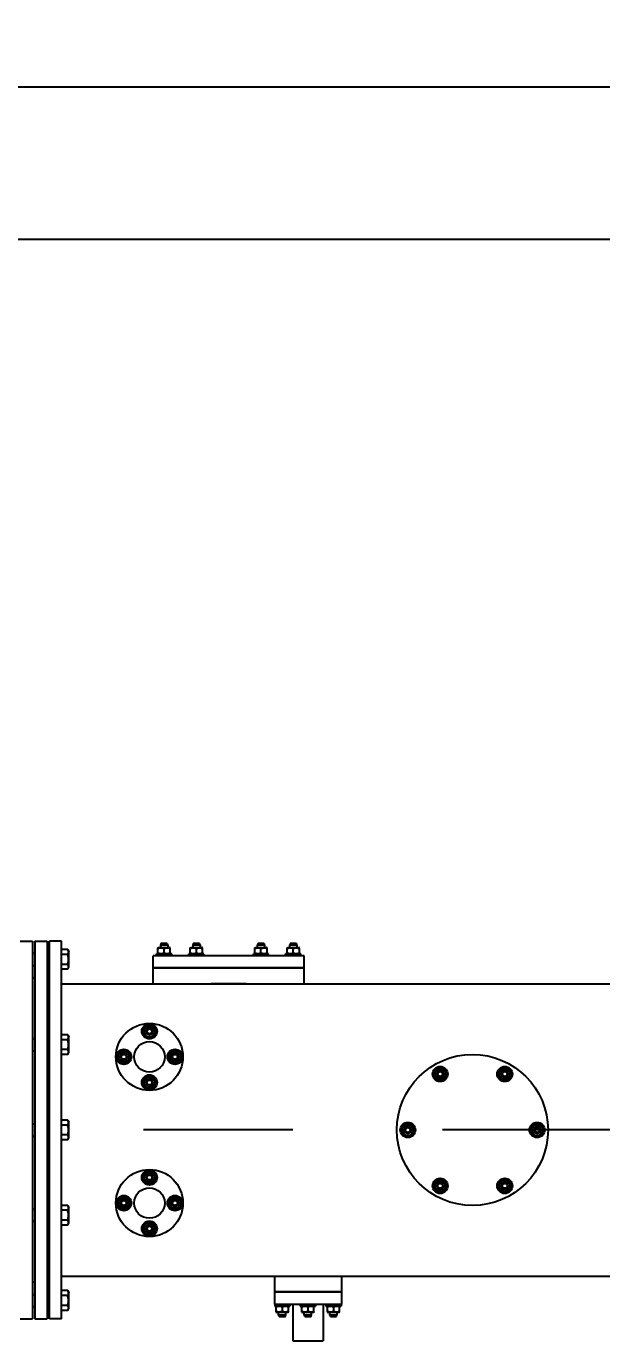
# Model space of a CAD drawing. Header units: millimetres. Extents: x 0 to 1189, y 0 to 841.
# Drawn here: x 665.76 to 684.64, y 692.27 to 735.43 of the extents above; entities that cross this region are included whole.
import ezdxf

# ---------------------------------------------------------------- set-up
doc = ezdxf.new("R2010")
doc.units = ezdxf.units.MM
doc.header["$LTSCALE"] = 65.395
doc.linetypes.add('CENTER', pattern=[0.6, 0.375, -0.075, 0.075, -0.075])
doc.layers.get('0').update_dxf_attribs({"linetype": 'CONTINUOUS'})
for name, color, linetype in [('ALL_AXIS', 7, 'CONTINUOUS'), ('ALL_CHAMFER', 7, 'CONTINUOUS'), ('ALL_DIMENSIONS', 7, 'CONTINUOUS'), ('ALL_ROUND', 7, 'CONTINUOUS')]:
    doc.layers.add(name, color=color, linetype=linetype)
doc.styles.get("Standard").update_dxf_attribs({"font": 'txt', "width": 0.7})
doc.dimstyles.new('DIMSTYLE_2', dxfattribs={"dimtxt": 3.5, "dimasz": 3, "dimexe": 0.18, "dimexo": 0.0625, "dimgap": 0.09, "dimtad": 1, "dimlfac": 25, "dimdsep": 46, "dimtxsty": 'STANDARD', "dimblk": '_FILLED', "dimblk1": '_FILLED', "dimblk2": '_FILLED', "dimcen": 0.09, "dimadec": 0, "dimazin": 0, "dimtp": 2, "dimtm": 2, "dimtfac": 1, "dimtofl": 0, "dimtmove": 0, "dimatfit": 3, "dimldrblk": '_FILLED', "dimfxl": 1, "dimtolj": 1, "dimarcsym": 0})

# ---------------------------------------------------------------- blocks, each defined once
blk = doc.blocks.new('_FILLED')
at = {"color": 0, "linetype": 'BYBLOCK'}
blk.add_solid([(0, 0), (-1, 0.167), (-1, -0.167)], dxfattribs=at)
blk = doc.blocks.new('*D1')
at = {"layer": 'ALL_DIMENSIONS', "color": 2, "linetype": 'CONTINUOUS'}
for p, q in [((111.762, 705.039), (111.762, 735.427)), ((976.89, 705.039), (976.89, 735.427)), ((111.762, 733.427), (544.326, 733.427)), ((976.89, 733.427), (544.326, 733.427))]:
    blk.add_line(p, q, dxfattribs=at)
at = {"layer": 'ALL_DIMENSIONS', "color": 2, "linetype": 'CONTINUOUS', "xscale": 3, "yscale": 3, "zscale": 3, "rotation": 180}
blk.add_blockref('_FILLED', (111.762, 733.427), dxfattribs=at)
at = {"layer": 'ALL_DIMENSIONS', "color": 2, "linetype": 'CONTINUOUS', "xscale": 3, "yscale": 3, "zscale": 3}
blk.add_blockref('_FILLED', (976.89, 733.427), dxfattribs=at)
blk = doc.blocks.new('*D5')
at = {"layer": 'ALL_DIMENSIONS', "color": 2, "linetype": 'CONTINUOUS'}
for p, q in [((452.402, 694.115), (452.402, 730.427)), ((692.402, 694.115), (692.402, 730.427)), ((452.402, 728.427), (572.402, 728.427)), ((692.402, 728.427), (572.402, 728.427))]:
    blk.add_line(p, q, dxfattribs=at)
at = {"layer": 'ALL_DIMENSIONS', "color": 2, "linetype": 'CONTINUOUS', "xscale": 3, "yscale": 3, "zscale": 3, "rotation": 180}
blk.add_blockref('_FILLED', (452.402, 728.427), dxfattribs=at)
at = {"layer": 'ALL_DIMENSIONS', "color": 2, "linetype": 'CONTINUOUS', "xscale": 3, "yscale": 3, "zscale": 3}
blk.add_blockref('_FILLED', (692.402, 728.427), dxfattribs=at)

msp = doc.modelspace()

# ---------------------------------------------------------------- linework, layer by layer
at = {"color": 7, "linetype": 'CONTINUOUS'}
for p, q in [((665.56175857, 705.38712965), (665.96175857, 705.38712965)), ((665.96175857, 705.38712965), (665.96175857, 692.98712965)), ((666.04175857, 705.38712965), (666.44175857, 705.38712965)), ((666.04175857, 705.38712965), (666.04175857, 692.98712965)), ((666.44175857, 705.38712965), (666.44175857, 692.98712965)), ((666.92175857, 705.38712965), (666.52175857, 705.38712965)), ((666.52175857, 692.98712965), (666.52175857, 705.38712965)), ((666.92175857, 692.98712965), (666.92175857, 705.38712965)), ((670.38443807, 705.30712965), (670.17907908, 705.30712965)), ((671.44443807, 705.30712965), (671.23907908, 705.30712965)), ((673.56443807, 705.30712965), (673.35907908, 705.30712965)), ((674.62443807, 705.30712965), (674.41907908, 705.30712965)), ((667.12058418, 705.1104458), (666.92175857, 705.1104458)), ((667.12058418, 704.94878773), (666.92175857, 704.94878773)), ((667.12058418, 705.1104458), (667.16175857, 705.03912965)), ((670.08175677, 705.16758161), (670.10175857, 705.17912965)), ((670.08175857, 704.98267666), (670.08175857, 705.16758265)), ((670.10175857, 704.97112965), (670.08175857, 704.98267666)), ((670.10175996, 705.17912965), (670.46175719, 705.17912965)), ((670.28175857, 705.00053994), (670.28175857, 705.14971937)), ((670.48176038, 705.16758161), (670.46175857, 705.17912965)), ((670.46175857, 704.97112965), (670.48175857, 704.98267666)), ((670.48175857, 704.98267666), (670.48175857, 705.16758265)), ((671.14175677, 705.16758161), (671.16175857, 705.17912965)), ((671.14175857, 704.98267666), (671.14175857, 705.16758265)), ((671.16175857, 704.97112965), (671.14175857, 704.98267666)), ((671.16175996, 705.17912965), (671.52175719, 705.17912965)), ((671.34175857, 705.00053994), (671.34175857, 705.14971937)), ((671.54176038, 705.16758161), (671.52175857, 705.17912965)), ((671.52175857, 704.97112965), (671.54175857, 704.98267666)), ((671.54175857, 704.98267666), (671.54175857, 705.16758265)), ((673.26175677, 705.16758161), (673.28175857, 705.17912965)), ((673.26175857, 704.98267666), (673.26175857, 705.16758265)), ((673.28175857, 704.97112965), (673.26175857, 704.98267666)), ((673.28175996, 705.17912965), (673.64175719, 705.17912965)), ((673.46175857, 705.00053994), (673.46175857, 705.14971937)), ((673.66176038, 705.16758161), (673.64175857, 705.17912965)), ((673.64175857, 704.97112965), (673.66175857, 704.98267666)), ((673.66175857, 704.98267666), (673.66175857, 705.16758265)), ((674.32175677, 705.16758161), (674.34175857, 705.17912965)), ((674.32175857, 704.98267666), (674.32175857, 705.16758265)), ((674.34175857, 704.97112965), (674.32175857, 704.98267666)), ((674.34175996, 705.17912965), (674.70175719, 705.17912965)), ((674.52175857, 705.00053994), (674.52175857, 705.14971937)), ((674.72176038, 705.16758161), (674.70175857, 705.17912965)), ((674.70175857, 704.97112965), (674.72175857, 704.98267666)), ((674.72175857, 704.98267666), (674.72175857, 705.16758265)), ((667.12058418, 704.62547158), (666.92175857, 704.62547158)), ((667.12058418, 704.4638135), (666.92175857, 704.4638135)), ((667.12058418, 704.4638135), (667.16175857, 704.53512965)), ((669.92177878, 704.50712965), (674.88173837, 704.50712965)), ((666.04175857, 704.18712965), (665.96175857, 704.18712965)), ((666.44175857, 704.18712965), (666.52175857, 704.18712965)), ((666.92175857, 703.98712965), (670.50768936, 703.98712965)), ((674.29582779, 703.98712965), (688.40175857, 703.98712965)), ((669.80175857, 702.65806976), (669.60175857, 702.54259971)), ((670.00175857, 702.54259971), (669.80175857, 702.65806976)), ((667.12058418, 702.3104458), (666.92175857, 702.3104458)), ((667.12058418, 702.3104458), (667.16175857, 702.23912965)), ((669.60175857, 702.54259971), (669.60175857, 702.3116596)), ((669.60175857, 702.3116596), (669.80175857, 702.19618955)), ((669.80175857, 702.19618955), (670.00175857, 702.3116596)), ((670.00175857, 702.3116596), (670.00175857, 702.54259971)), ((667.12058418, 702.14878773), (666.92175857, 702.14878773)), ((667.12058418, 701.82547158), (666.92175857, 701.82547158)), ((668.96175857, 701.81806976), (668.76175857, 701.70259971)), ((669.16175857, 701.70259971), (668.96175857, 701.81806976)), ((670.64175857, 701.81806976), (670.44175857, 701.70259971)), ((670.84175857, 701.70259971), (670.64175857, 701.81806976)), ((667.12058418, 701.6638135), (666.92175857, 701.6638135)), ((667.12058418, 701.6638135), (667.16175857, 701.73512965)), ((668.76175857, 701.70259971), (668.76175857, 701.4716596)), ((668.76175857, 701.4716596), (668.96175857, 701.35618955)), ((668.96175857, 701.35618955), (669.16175857, 701.4716596)), ((669.16175857, 701.4716596), (669.16175857, 701.70259971)), ((670.44175857, 701.70259971), (670.44175857, 701.4716596)), ((670.44175857, 701.4716596), (670.64175857, 701.35618955)), ((670.64175857, 701.35618955), (670.84175857, 701.4716596)), ((670.84175857, 701.4716596), (670.84175857, 701.70259971)), ((669.80175857, 700.97806976), (669.60175857, 700.86259971)), ((670.00175857, 700.86259971), (669.80175857, 700.97806976)), ((679.34175857, 701.25404362), (679.14175857, 701.13857356)), ((679.14175857, 701.13857356), (679.14175857, 700.90763346)), ((679.54175857, 701.13857356), (679.34175857, 701.25404362)), ((679.54175857, 700.90763346), (679.54175857, 701.13857356)), ((681.46175857, 701.25404362), (681.26175857, 701.13857356)), ((681.26175857, 701.13857356), (681.26175857, 700.90763346)), ((681.66175857, 701.13857356), (681.46175857, 701.25404362)), ((681.66175857, 700.90763346), (681.66175857, 701.13857356)), ((669.60175857, 700.86259971), (669.60175857, 700.6316596)), ((669.60175857, 700.6316596), (669.80175857, 700.51618955)), ((669.80175857, 700.51618955), (670.00175857, 700.6316596)), ((670.00175857, 700.6316596), (670.00175857, 700.86259971)), ((679.14175857, 700.90763346), (679.34175857, 700.7921634)), ((679.34175857, 700.7921634), (679.54175857, 700.90763346)), ((681.26175857, 700.90763346), (681.46175857, 700.7921634)), ((681.46175857, 700.7921634), (681.66175857, 700.90763346)), ((667.12058418, 699.5104458), (666.92175857, 699.5104458)), ((667.12058418, 699.34878773), (666.92175857, 699.34878773)), ((667.12058418, 699.5104458), (667.16175857, 699.43912965)), ((678.28175857, 699.41806976), (678.08175857, 699.30259971)), ((678.08175857, 699.30259971), (678.08175857, 699.0716596)), ((678.48175857, 699.30259971), (678.28175857, 699.41806976)), ((678.48175857, 699.0716596), (678.48175857, 699.30259971)), ((682.52175857, 699.41806976), (682.32175857, 699.30259971)), ((682.32175857, 699.30259971), (682.32175857, 699.0716596)), ((682.72175857, 699.30259971), (682.52175857, 699.41806976)), ((682.72175857, 699.0716596), (682.72175857, 699.30259971)), ((667.12058418, 699.02547158), (666.92175857, 699.02547158)), ((667.12058418, 698.8638135), (666.92175857, 698.8638135)), ((667.12058418, 698.8638135), (667.16175857, 698.93512965)), ((678.08175857, 699.0716596), (678.28175857, 698.95618955)), ((678.28175857, 698.95618955), (678.48175857, 699.0716596)), ((682.32175857, 699.0716596), (682.52175857, 698.95618955)), ((682.52175857, 698.95618955), (682.72175857, 699.0716596)), ((669.80175857, 697.85806976), (669.60175857, 697.74259971)), ((669.60175857, 697.74259971), (669.60175857, 697.5116596)), ((669.60175857, 697.5116596), (669.80175857, 697.39618955)), ((670.00175857, 697.74259971), (669.80175857, 697.85806976)), ((669.80175857, 697.39618955), (670.00175857, 697.5116596)), ((670.00175857, 697.5116596), (670.00175857, 697.74259971)), ((679.34175857, 697.5820959), (679.14175857, 697.46662585)), ((679.14175857, 697.46662585), (679.14175857, 697.23568574)), ((679.54175857, 697.46662585), (679.34175857, 697.5820959)), ((679.54175857, 697.23568574), (679.54175857, 697.46662585)), ((681.46175857, 697.5820959), (681.26175857, 697.46662585)), ((681.26175857, 697.46662585), (681.26175857, 697.23568574)), ((681.66175857, 697.46662585), (681.46175857, 697.5820959)), ((681.66175857, 697.23568574), (681.66175857, 697.46662585)), ((679.14175857, 697.23568574), (679.34175857, 697.12021569)), ((679.34175857, 697.12021569), (679.54175857, 697.23568574)), ((681.26175857, 697.23568574), (681.46175857, 697.12021569)), ((681.46175857, 697.12021569), (681.66175857, 697.23568574)), ((667.12058418, 696.7104458), (666.92175857, 696.7104458)), ((667.12058418, 696.7104458), (667.16175857, 696.63912965)), ((668.96175857, 697.01806976), (668.76175857, 696.90259971)), ((668.76175857, 696.90259971), (668.76175857, 696.6716596)), ((668.76175857, 696.6716596), (668.96175857, 696.55618955)), ((669.16175857, 696.90259971), (668.96175857, 697.01806976)), ((668.96175857, 696.55618955), (669.16175857, 696.6716596)), ((669.16175857, 696.6716596), (669.16175857, 696.90259971)), ((670.64175857, 697.01806976), (670.44175857, 696.90259971)), ((670.44175857, 696.90259971), (670.44175857, 696.6716596)), ((670.44175857, 696.6716596), (670.64175857, 696.55618955)), ((670.84175857, 696.90259971), (670.64175857, 697.01806976)), ((670.64175857, 696.55618955), (670.84175857, 696.6716596)), ((670.84175857, 696.6716596), (670.84175857, 696.90259971)), ((667.12058418, 696.54878773), (666.92175857, 696.54878773)), ((667.12058418, 696.22547158), (666.92175857, 696.22547158)), ((669.80175857, 696.17806976), (669.60175857, 696.06259971)), ((670.00175857, 696.06259971), (669.80175857, 696.17806976)), ((667.12058418, 696.0638135), (666.92175857, 696.0638135)), ((667.12058418, 696.0638135), (667.16175857, 696.13512965)), ((669.60175857, 696.06259971), (669.60175857, 695.8316596)), ((669.60175857, 695.8316596), (669.80175857, 695.71618955)), ((669.80175857, 695.71618955), (670.00175857, 695.8316596)), ((670.00175857, 695.8316596), (670.00175857, 696.06259971)), ((666.04175857, 694.18712965), (665.96175857, 694.18712965)), ((666.44175857, 694.18712965), (666.52175857, 694.18712965)), ((667.12058418, 693.9104458), (666.92175857, 693.9104458)), ((667.12058418, 693.74878773), (666.92175857, 693.74878773)), ((667.12058418, 693.9104458), (667.16175857, 693.83912965)), ((676.10174961, 693.86712965), (673.90176753, 693.86712965)), ((667.12058418, 693.42547158), (666.92175857, 693.42547158)), ((667.12058418, 693.2638135), (666.92175857, 693.2638135)), ((667.12058418, 693.2638135), (667.16175857, 693.33512965)), ((673.96175677, 693.2066777), (673.98175857, 693.19512965)), ((673.98175857, 693.40312965), (673.96175857, 693.39158265)), ((673.96175857, 693.20667666), (673.96175857, 693.39158265)), ((674.34175719, 693.19512965), (673.98175996, 693.19512965)), ((674.16175857, 693.37371937), (674.16175857, 693.22453994)), ((674.34175857, 693.40312965), (674.36175857, 693.39158265)), ((674.36176038, 693.2066777), (674.34175857, 693.19512965)), ((674.36175857, 693.20667666), (674.36175857, 693.39158265)), ((674.80175677, 693.2066777), (674.82175857, 693.19512965)), ((674.82175857, 693.40312965), (674.80175857, 693.39158265)), ((674.80175857, 693.20667666), (674.80175857, 693.39158265)), ((675.18175719, 693.19512965), (674.82175996, 693.19512965)), ((675.00175857, 693.37371937), (675.00175857, 693.22453994)), ((675.18175857, 693.40312965), (675.20175857, 693.39158265)), ((675.20176038, 693.2066777), (675.18175857, 693.19512965)), ((675.20175857, 693.20667666), (675.20175857, 693.39158265)), ((675.64175677, 693.2066777), (675.66175857, 693.19512965)), ((675.66175857, 693.40312965), (675.64175857, 693.39158265)), ((675.64175857, 693.20667666), (675.64175857, 693.39158265)), ((676.02175719, 693.19512965), (675.66175996, 693.19512965)), ((675.84175857, 693.37371937), (675.84175857, 693.22453994)), ((676.02175857, 693.40312965), (676.04175857, 693.39158265)), ((676.04176038, 693.2066777), (676.02175857, 693.19512965)), ((676.04175857, 693.20667666), (676.04175857, 693.39158265)), ((665.56175857, 692.98712965), (665.96175857, 692.98712965)), ((666.04175857, 692.98712965), (666.44175857, 692.98712965)), ((666.92175857, 692.98712965), (666.52175857, 692.98712965)), ((674.05907908, 693.06712965), (674.26443807, 693.06712965)), ((674.89907908, 693.06712965), (675.10443807, 693.06712965)), ((675.73907908, 693.06712965), (675.94443807, 693.06712965))]:
    msp.add_line(p, q, dxfattribs=at)
at = {"color": 2, "linetype": 'CONTINUOUS'}
for p, q in [((670.17907908, 705.30712965), (670.17907908, 705.28445016)), ((670.38443807, 705.30712965), (670.38443807, 705.28445016)), ((671.23907908, 705.30712965), (671.23907908, 705.28445016)), ((671.44443807, 705.30712965), (671.44443807, 705.28445016)), ((673.35907908, 705.30712965), (673.35907908, 705.28445016)), ((673.56443807, 705.30712965), (673.56443807, 705.28445016)), ((674.41907908, 705.30712965), (674.41907908, 705.28445016)), ((674.62443807, 705.30712965), (674.62443807, 705.28445016)), ((674.05907908, 693.06712965), (674.05907908, 693.08980915)), ((674.26443807, 693.06712965), (674.26443807, 693.08980915)), ((674.89907908, 693.06712965), (674.89907908, 693.08980915)), ((675.10443807, 693.06712965), (675.10443807, 693.08980915)), ((675.73907908, 693.06712965), (675.73907908, 693.08980915)), ((675.94443807, 693.06712965), (675.94443807, 693.08980915))]:
    msp.add_line(p, q, dxfattribs=at)
at = {"color": 7, "linetype": 'CONTINUOUS'}
for points in [[(667.12058418, 704.94878773), (667.12640982, 704.95940765), (667.13145974, 704.96980971), (667.13572881, 704.97995768), (667.13923244, 704.98996026), (667.14199369, 704.99991106), (667.1439844, 705.00981909), (667.14518639, 705.01972602), (667.14559277, 705.0296275), (667.14518433, 705.03953121), (667.14397981, 705.04944283), (667.14198547, 705.05935666), (667.1392194, 705.06931467), (667.13570654, 705.07933092), (667.13143266, 705.08948349), (667.12639114, 705.09986546), (667.12058418, 705.1104458)], [(667.12058418, 704.62547158), (667.12717898, 704.6496924), (667.13276393, 704.67338851), (667.13733532, 704.69646298), (667.14090427, 704.71920656), (667.1434929, 704.74187945), (667.14506455, 704.76447629), (667.14558637, 704.78708057), (667.14506907, 704.80968589), (667.1435018, 704.83228464), (667.14091635, 704.85496392), (667.1373483, 704.87772263), (667.13277544, 704.90081783), (667.1271861, 704.92453828), (667.12058418, 704.94878773)], [(670.08175857, 705.14971937), (670.09228277, 705.15308744), (670.10262009, 705.15610057), (670.1127462, 705.15875573), (670.12273409, 705.16106201), (670.13264158, 705.16303023), (670.14248981, 705.16465218), (670.15231803, 705.16592604), (670.16212971, 705.16684352), (670.17194262, 705.16739617), (670.18175312, 705.16758265), (670.19156284, 705.16739662), (670.20137375, 705.16684454), (670.21118225, 705.16592795), (670.22100673, 705.16465522), (670.23085145, 705.16303461), (670.24075518, 705.161068), (670.25073589, 705.15876463), (670.26086033, 705.15611074), (670.27121031, 705.15309432), (670.28175857, 705.14971937)], [(670.08175857, 705.00053994), (670.09489992, 704.9963781), (670.10776974, 704.99277084), (670.12032232, 704.98972203), (670.13269478, 704.98722004), (670.14500562, 704.98524766), (670.15726493, 704.98382553), (670.16952502, 704.98296692), (670.18177772, 704.98267666), (670.19402996, 704.98296869), (670.20628868, 704.98382893), (670.21854608, 704.98525248), (670.2308534, 704.98722568), (670.24321917, 704.98972739), (670.25576371, 704.99277511), (670.26862557, 704.9963806), (670.28175857, 705.00053994)], [(670.28175857, 705.14971937), (670.29345671, 705.15344537), (670.30492562, 705.15673159), (670.31613046, 705.15957397), (670.32717573, 705.1619847), (670.33814885, 705.16397936), (670.34906613, 705.16554375), (670.35997342, 705.16667171), (670.37086945, 705.16735468), (670.38176964, 705.16758069), (670.39266971, 705.16735376), (670.4035655, 705.16666988), (670.41447202, 705.16554115), (670.42538761, 705.16397621), (670.43635807, 705.16198136), (670.44739919, 705.15957105), (670.45859944, 705.15672945), (670.47006428, 705.15344418), (670.48175857, 705.14971937)], [(670.28175857, 705.00053994), (670.29489992, 704.9963781), (670.30776974, 704.99277084), (670.32032232, 704.98972203), (670.33269478, 704.98722004), (670.34500562, 704.98524766), (670.35726493, 704.98382553), (670.36952502, 704.98296692), (670.38177772, 704.98267666), (670.39402996, 704.98296869), (670.40628868, 704.98382893), (670.41854608, 704.98525248), (670.4308534, 704.98722568), (670.44321917, 704.98972739), (670.45576371, 704.99277511), (670.46862557, 704.9963806), (670.48175857, 705.00053994)], [(671.14175857, 705.14971937), (671.15228277, 705.15308744), (671.16262009, 705.15610057), (671.1727462, 705.15875573), (671.18273409, 705.16106201), (671.19264158, 705.16303023), (671.20248981, 705.16465218), (671.21231803, 705.16592604), (671.22212971, 705.16684352), (671.23194262, 705.16739617), (671.24175312, 705.16758265), (671.25156284, 705.16739662), (671.26137375, 705.16684454), (671.27118225, 705.16592795), (671.28100673, 705.16465522), (671.29085145, 705.16303461), (671.30075518, 705.161068), (671.31073589, 705.15876463), (671.32086033, 705.15611074), (671.33121031, 705.15309432), (671.34175857, 705.14971937)], [(671.14175857, 705.00053994), (671.15489992, 704.9963781), (671.16776974, 704.99277084), (671.18032232, 704.98972203), (671.19269478, 704.98722004), (671.20500562, 704.98524766), (671.21726493, 704.98382553), (671.22952502, 704.98296692), (671.24177772, 704.98267666), (671.25402996, 704.98296869), (671.26628868, 704.98382893), (671.27854608, 704.98525248), (671.2908534, 704.98722568), (671.30321917, 704.98972739), (671.31576371, 704.99277511), (671.32862557, 704.9963806), (671.34175857, 705.00053994)], [(671.34175857, 705.14971937), (671.35345671, 705.15344537), (671.36492562, 705.15673159), (671.37613046, 705.15957397), (671.38717573, 705.1619847), (671.39814885, 705.16397936), (671.40906613, 705.16554375), (671.41997342, 705.16667171), (671.43086945, 705.16735468), (671.44176964, 705.16758069), (671.45266971, 705.16735376), (671.4635655, 705.16666988), (671.47447202, 705.16554115), (671.48538761, 705.16397621), (671.49635807, 705.16198136), (671.50739919, 705.15957105), (671.51859944, 705.15672945), (671.53006428, 705.15344418), (671.54175857, 705.14971937)], [(671.34175857, 705.00053994), (671.35489992, 704.9963781), (671.36776974, 704.99277084), (671.38032232, 704.98972203), (671.39269478, 704.98722004), (671.40500562, 704.98524766), (671.41726493, 704.98382553), (671.42952502, 704.98296692), (671.44177772, 704.98267666), (671.45402996, 704.98296869), (671.46628868, 704.98382893), (671.47854608, 704.98525248), (671.4908534, 704.98722568), (671.50321917, 704.98972739), (671.51576371, 704.99277511), (671.52862557, 704.9963806), (671.54175857, 705.00053994)], [(673.26175857, 705.14971937), (673.27228277, 705.15308744), (673.28262009, 705.15610057), (673.2927462, 705.15875573), (673.30273409, 705.16106201), (673.31264158, 705.16303023), (673.32248981, 705.16465218), (673.33231803, 705.16592604), (673.34212971, 705.16684352), (673.35194262, 705.16739617), (673.36175312, 705.16758265), (673.37156284, 705.16739662), (673.38137375, 705.16684454), (673.39118225, 705.16592795), (673.40100673, 705.16465522), (673.41085145, 705.16303461), (673.42075518, 705.161068), (673.43073589, 705.15876463), (673.44086033, 705.15611074), (673.45121031, 705.15309432), (673.46175857, 705.14971937)], [(673.26175857, 705.00053994), (673.27489992, 704.9963781), (673.28776974, 704.99277084), (673.30032232, 704.98972203), (673.31269478, 704.98722004), (673.32500562, 704.98524766), (673.33726493, 704.98382553), (673.34952502, 704.98296692), (673.36177772, 704.98267666), (673.37402996, 704.98296869), (673.38628868, 704.98382893), (673.39854608, 704.98525248), (673.4108534, 704.98722568), (673.42321917, 704.98972739), (673.43576371, 704.99277511), (673.44862557, 704.9963806), (673.46175857, 705.00053994)], [(673.46175857, 705.14971937), (673.47345671, 705.15344537), (673.48492562, 705.15673159), (673.49613046, 705.15957397), (673.50717573, 705.1619847), (673.51814885, 705.16397936), (673.52906613, 705.16554375), (673.53997342, 705.16667171), (673.55086945, 705.16735468), (673.56176964, 705.16758069), (673.57266971, 705.16735376), (673.5835655, 705.16666988), (673.59447202, 705.16554115), (673.60538761, 705.16397621), (673.61635807, 705.16198136), (673.62739919, 705.15957105), (673.63859944, 705.15672945), (673.65006428, 705.15344418), (673.66175857, 705.14971937)], [(673.46175857, 705.00053994), (673.47489992, 704.9963781), (673.48776974, 704.99277084), (673.50032232, 704.98972203), (673.51269478, 704.98722004), (673.52500562, 704.98524766), (673.53726493, 704.98382553), (673.54952502, 704.98296692), (673.56177772, 704.98267666), (673.57402996, 704.98296869), (673.58628868, 704.98382893), (673.59854608, 704.98525248), (673.6108534, 704.98722568), (673.62321917, 704.98972739), (673.63576371, 704.99277511), (673.64862557, 704.9963806), (673.66175857, 705.00053994)], [(674.32175857, 705.14971937), (674.33228277, 705.15308744), (674.34262009, 705.15610057), (674.3527462, 705.15875573), (674.36273409, 705.16106201), (674.37264158, 705.16303023), (674.38248981, 705.16465218), (674.39231803, 705.16592604), (674.40212971, 705.16684352), (674.41194262, 705.16739617), (674.42175312, 705.16758265), (674.43156284, 705.16739662), (674.44137375, 705.16684454), (674.45118225, 705.16592795), (674.46100673, 705.16465522), (674.47085145, 705.16303461), (674.48075518, 705.161068), (674.49073589, 705.15876463), (674.50086033, 705.15611074), (674.51121031, 705.15309432), (674.52175857, 705.14971937)], [(674.32175857, 705.00053994), (674.33489992, 704.9963781), (674.34776974, 704.99277084), (674.36032232, 704.98972203), (674.37269478, 704.98722004), (674.38500562, 704.98524766), (674.39726493, 704.98382553), (674.40952502, 704.98296692), (674.42177772, 704.98267666), (674.43402996, 704.98296869), (674.44628868, 704.98382893), (674.45854608, 704.98525248), (674.4708534, 704.98722568), (674.48321917, 704.98972739), (674.49576371, 704.99277511), (674.50862557, 704.9963806), (674.52175857, 705.00053994)], [(674.52175857, 705.14971937), (674.53345671, 705.15344537), (674.54492562, 705.15673159), (674.55613046, 705.15957397), (674.56717573, 705.1619847), (674.57814885, 705.16397936), (674.58906613, 705.16554375), (674.59997342, 705.16667171), (674.61086945, 705.16735468), (674.62176964, 705.16758069), (674.63266971, 705.16735376), (674.6435655, 705.16666988), (674.65447202, 705.16554115), (674.66538761, 705.16397621), (674.67635807, 705.16198136), (674.68739919, 705.15957105), (674.69859944, 705.15672945), (674.71006428, 705.15344418), (674.72175857, 705.14971937)], [(674.52175857, 705.00053994), (674.53489992, 704.9963781), (674.54776974, 704.99277084), (674.56032232, 704.98972203), (674.57269478, 704.98722004), (674.58500562, 704.98524766), (674.59726493, 704.98382553), (674.60952502, 704.98296692), (674.62177772, 704.98267666), (674.63402996, 704.98296869), (674.64628868, 704.98382893), (674.65854608, 704.98525248), (674.6708534, 704.98722568), (674.68321917, 704.98972739), (674.69576371, 704.99277511), (674.70862557, 704.9963806), (674.72175857, 705.00053994)], [(667.12058418, 704.4638135), (667.12639207, 704.47439645), (667.13143316, 704.48477691), (667.13570453, 704.49492248), (667.13921491, 704.50493039), (667.14198072, 704.51488312), (667.14397592, 704.52479248), (667.14518203, 704.53469946), (667.14559276, 704.54459893), (667.14518941, 704.55449671), (667.14399074, 704.56440095), (667.14200358, 704.57430739), (667.13924501, 704.58425906), (667.13574228, 704.59426661), (667.13147181, 704.60442297), (667.1264173, 704.61483669), (667.12058418, 704.62547158)], [(672.59999536, 703.9822303), (672.40083074, 703.98094426), (672.20187231, 703.9822519), (672.01164318, 703.98522479), (671.82730231, 703.98712965)], [(672.97621484, 703.98712965), (672.79084305, 703.98521296), (672.59999536, 703.9822303)], [(667.12058418, 702.14878773), (667.12640982, 702.15940765), (667.13145974, 702.16980971), (667.13572881, 702.17995768), (667.13923244, 702.18996026), (667.14199369, 702.19991106), (667.1439844, 702.20981909), (667.14518639, 702.21972602), (667.14559277, 702.2296275), (667.14518433, 702.23953121), (667.14397981, 702.24944283), (667.14198547, 702.25935666), (667.1392194, 702.26931467), (667.13570654, 702.27933092), (667.13143266, 702.28948349), (667.12639114, 702.29986546), (667.12058418, 702.3104458)], [(667.12058418, 701.82547158), (667.12717898, 701.8496924), (667.13276393, 701.87338851), (667.13733532, 701.89646298), (667.14090427, 701.91920656), (667.1434929, 701.94187945), (667.14506455, 701.96447629), (667.14558637, 701.98708057), (667.14506907, 702.00968589), (667.1435018, 702.03228464), (667.14091635, 702.05496392), (667.1373483, 702.07772263), (667.13277544, 702.10081783), (667.1271861, 702.12453828), (667.12058418, 702.14878773)], [(667.12058418, 701.6638135), (667.12639207, 701.67439645), (667.13143316, 701.68477691), (667.13570453, 701.69492248), (667.13921491, 701.70493039), (667.14198072, 701.71488312), (667.14397592, 701.72479248), (667.14518203, 701.73469946), (667.14559276, 701.74459893), (667.14518941, 701.75449671), (667.14399074, 701.76440095), (667.14200358, 701.77430739), (667.13924501, 701.78425906), (667.13574228, 701.79426661), (667.13147181, 701.80442297), (667.1264173, 701.81483669), (667.12058418, 701.82547158)], [(667.12058418, 699.34878773), (667.12640982, 699.35940765), (667.13145974, 699.36980971), (667.13572881, 699.37995768), (667.13923244, 699.38996026), (667.14199369, 699.39991106), (667.1439844, 699.40981909), (667.14518639, 699.41972602), (667.14559277, 699.4296275), (667.14518433, 699.43953121), (667.14397981, 699.44944283), (667.14198547, 699.45935666), (667.1392194, 699.46931467), (667.13570654, 699.47933092), (667.13143266, 699.48948349), (667.12639114, 699.49986546), (667.12058418, 699.5104458)], [(667.12058418, 699.02547158), (667.12717898, 699.0496924), (667.13276393, 699.07338851), (667.13733532, 699.09646298), (667.14090427, 699.11920656), (667.1434929, 699.14187945), (667.14506455, 699.16447628), (667.14558637, 699.18708057), (667.14506907, 699.20968589), (667.1435018, 699.23228464), (667.14091635, 699.25496392), (667.1373483, 699.27772263), (667.13277544, 699.30081783), (667.1271861, 699.32453828), (667.12058418, 699.34878773)], [(667.12058418, 698.8638135), (667.12639207, 698.87439645), (667.13143316, 698.88477691), (667.13570453, 698.89492248), (667.13921491, 698.90493039), (667.14198072, 698.91488312), (667.14397592, 698.92479248), (667.14518203, 698.93469946), (667.14559276, 698.94459893), (667.14518941, 698.95449671), (667.14399074, 698.96440095), (667.14200358, 698.97430739), (667.13924501, 698.98425906), (667.13574228, 698.99426661), (667.13147181, 699.00442297), (667.1264173, 699.01483669), (667.12058418, 699.02547158)], [(667.12058418, 696.54878773), (667.12640982, 696.55940765), (667.13145974, 696.56980971), (667.13572881, 696.57995768), (667.13923244, 696.58996026), (667.14199369, 696.59991106), (667.1439844, 696.60981909), (667.14518639, 696.61972602), (667.14559277, 696.6296275), (667.14518433, 696.63953121), (667.14397981, 696.64944283), (667.14198547, 696.65935666), (667.1392194, 696.66931467), (667.13570654, 696.67933092), (667.13143266, 696.68948349), (667.12639114, 696.69986546), (667.12058418, 696.7104458)], [(667.12058418, 696.22547158), (667.12717898, 696.2496924), (667.13276393, 696.27338851), (667.13733532, 696.29646298), (667.14090427, 696.31920656), (667.1434929, 696.34187945), (667.14506455, 696.36447629), (667.14558637, 696.38708057), (667.14506907, 696.40968589), (667.1435018, 696.43228464), (667.14091635, 696.45496392), (667.1373483, 696.47772263), (667.13277544, 696.50081783), (667.1271861, 696.52453828), (667.12058418, 696.54878773)], [(667.12058418, 696.0638135), (667.12639207, 696.07439645), (667.13143316, 696.08477691), (667.13570453, 696.09492248), (667.13921491, 696.10493039), (667.14198072, 696.11488312), (667.14397592, 696.12479248), (667.14518203, 696.13469946), (667.14559276, 696.14459893), (667.14518941, 696.15449671), (667.14399074, 696.16440095), (667.14200358, 696.17430739), (667.13924501, 696.18425906), (667.13574228, 696.19426661), (667.13147181, 696.20442297), (667.1264173, 696.21483669), (667.12058418, 696.22547158)], [(667.12058418, 693.74878773), (667.12640982, 693.75940765), (667.13145974, 693.76980971), (667.13572881, 693.77995768), (667.13923244, 693.78996026), (667.14199369, 693.79991106), (667.1439844, 693.80981909), (667.14518639, 693.81972602), (667.14559277, 693.8296275), (667.14518433, 693.83953121), (667.14397981, 693.84944283), (667.14198547, 693.85935666), (667.1392194, 693.86931467), (667.13570654, 693.87933092), (667.13143266, 693.88948349), (667.12639114, 693.89986546), (667.12058418, 693.9104458)], [(667.12058418, 693.42547158), (667.12717898, 693.4496924), (667.13276393, 693.47338851), (667.13733532, 693.49646298), (667.14090427, 693.51920656), (667.1434929, 693.54187945), (667.14506455, 693.56447628), (667.14558637, 693.58708057), (667.14506907, 693.60968589), (667.1435018, 693.63228464), (667.14091635, 693.65496392), (667.1373483, 693.67772263), (667.13277544, 693.70081783), (667.1271861, 693.72453828), (667.12058418, 693.74878773)], [(667.12058418, 693.2638135), (667.12639207, 693.27439645), (667.13143316, 693.28477691), (667.13570453, 693.29492248), (667.13921491, 693.30493039), (667.14198072, 693.31488312), (667.14397592, 693.32479248), (667.14518203, 693.33469946), (667.14559276, 693.34459893), (667.14518941, 693.35449671), (667.14399074, 693.36440095), (667.14200358, 693.37430739), (667.13924501, 693.38425906), (667.13574228, 693.39426661), (667.13147181, 693.40442297), (667.1264173, 693.41483669), (667.12058418, 693.42547158)], [(674.16175857, 693.37371937), (674.14861722, 693.37788121), (674.13574741, 693.38148847), (674.12319482, 693.38453728), (674.11082237, 693.38703927), (674.09851153, 693.38901164), (674.08625222, 693.39043378), (674.07399213, 693.39129239), (674.06173943, 693.39158265), (674.04948719, 693.39129061), (674.03722847, 693.39043037), (674.02497107, 693.38900682), (674.01266375, 693.38703362), (674.00029798, 693.38453192), (673.98775344, 693.3814842), (673.97489158, 693.37787871), (673.96175857, 693.37371937)], [(674.16175857, 693.22453994), (674.15006044, 693.22081394), (674.13859153, 693.21752772), (674.12738669, 693.21468534), (674.11634142, 693.21227461), (674.1053683, 693.21027995), (674.09445102, 693.20871556), (674.08354373, 693.20758759), (674.0726477, 693.20690463), (674.06174751, 693.20667862), (674.05084744, 693.20690555), (674.03995165, 693.20758942), (674.02904513, 693.20871815), (674.01812954, 693.21028309), (674.00715907, 693.21227794), (673.99611796, 693.21468826), (673.98491771, 693.21752986), (673.97345286, 693.22081513), (673.96175857, 693.22453994)], [(674.36175857, 693.37371937), (674.34861722, 693.37788121), (674.33574741, 693.38148847), (674.32319482, 693.38453728), (674.31082237, 693.38703927), (674.29851153, 693.38901164), (674.28625222, 693.39043378), (674.27399213, 693.39129239), (674.26173943, 693.39158265), (674.24948719, 693.39129061), (674.23722847, 693.39043037), (674.22497107, 693.38900682), (674.21266375, 693.38703362), (674.20029798, 693.38453192), (674.18775344, 693.3814842), (674.17489158, 693.37787871), (674.16175857, 693.37371937)], [(674.36175857, 693.22453994), (674.35123438, 693.22117187), (674.34089706, 693.21815874), (674.33077095, 693.21550358), (674.32078306, 693.2131973), (674.31087557, 693.21122908), (674.30102733, 693.20960712), (674.29119912, 693.20833326), (674.28138744, 693.20741579), (674.27157453, 693.20686313), (674.26176403, 693.20667666), (674.25195431, 693.20686268), (674.2421434, 693.20741476), (674.2323349, 693.20833135), (674.22251042, 693.20960408), (674.2126657, 693.2112247), (674.20276196, 693.2131913), (674.19278125, 693.21549467), (674.18265682, 693.21814856), (674.17230684, 693.22116499), (674.16175857, 693.22453994)], [(675.00175857, 693.37371937), (674.98861722, 693.37788121), (674.97574741, 693.38148847), (674.96319482, 693.38453728), (674.95082237, 693.38703927), (674.93851153, 693.38901164), (674.92625222, 693.39043378), (674.91399213, 693.39129239), (674.90173943, 693.39158265), (674.88948719, 693.39129061), (674.87722847, 693.39043037), (674.86497107, 693.38900682), (674.85266375, 693.38703362), (674.84029798, 693.38453192), (674.82775344, 693.3814842), (674.81489158, 693.37787871), (674.80175857, 693.37371937)], [(675.00175857, 693.22453994), (674.99006044, 693.22081394), (674.97859153, 693.21752772), (674.96738669, 693.21468534), (674.95634142, 693.21227461), (674.9453683, 693.21027995), (674.93445102, 693.20871556), (674.92354373, 693.20758759), (674.9126477, 693.20690463), (674.90174751, 693.20667862), (674.89084744, 693.20690555), (674.87995165, 693.20758942), (674.86904513, 693.20871815), (674.85812954, 693.21028309), (674.84715907, 693.21227794), (674.83611796, 693.21468826), (674.82491771, 693.21752986), (674.81345286, 693.22081513), (674.80175857, 693.22453994)], [(675.20175857, 693.37371937), (675.18861722, 693.37788121), (675.17574741, 693.38148847), (675.16319482, 693.38453728), (675.15082237, 693.38703927), (675.13851153, 693.38901164), (675.12625222, 693.39043378), (675.11399213, 693.39129239), (675.10173943, 693.39158265), (675.08948719, 693.39129061), (675.07722847, 693.39043037), (675.06497107, 693.38900682), (675.05266375, 693.38703362), (675.04029798, 693.38453192), (675.02775344, 693.3814842), (675.01489158, 693.37787871), (675.00175857, 693.37371937)], [(675.20175857, 693.22453994), (675.19123438, 693.22117187), (675.18089706, 693.21815874), (675.17077095, 693.21550358), (675.16078306, 693.2131973), (675.15087557, 693.21122908), (675.14102733, 693.20960712), (675.13119912, 693.20833326), (675.12138744, 693.20741579), (675.11157453, 693.20686313), (675.10176403, 693.20667666), (675.09195431, 693.20686268), (675.0821434, 693.20741476), (675.0723349, 693.20833135), (675.06251042, 693.20960408), (675.0526657, 693.2112247), (675.04276196, 693.2131913), (675.03278125, 693.21549467), (675.02265682, 693.21814856), (675.01230684, 693.22116499), (675.00175857, 693.22453994)], [(675.84175857, 693.37371937), (675.82861722, 693.37788121), (675.81574741, 693.38148847), (675.80319482, 693.38453728), (675.79082237, 693.38703927), (675.77851153, 693.38901164), (675.76625222, 693.39043378), (675.75399213, 693.39129239), (675.74173943, 693.39158265), (675.72948719, 693.39129061), (675.71722847, 693.39043037), (675.70497107, 693.38900682), (675.69266375, 693.38703362), (675.68029798, 693.38453192), (675.66775344, 693.3814842), (675.65489158, 693.37787871), (675.64175857, 693.37371937)], [(675.84175857, 693.22453994), (675.83006044, 693.22081394), (675.81859153, 693.21752772), (675.80738669, 693.21468534), (675.79634142, 693.21227461), (675.7853683, 693.21027995), (675.77445102, 693.20871556), (675.76354373, 693.20758759), (675.7526477, 693.20690463), (675.74174751, 693.20667862), (675.73084744, 693.20690555), (675.71995165, 693.20758942), (675.70904513, 693.20871815), (675.69812954, 693.21028309), (675.68715907, 693.21227794), (675.67611796, 693.21468826), (675.66491771, 693.21752986), (675.65345286, 693.22081513), (675.64175857, 693.22453994)], [(676.04175857, 693.37371937), (676.02861722, 693.37788121), (676.01574741, 693.38148847), (676.00319482, 693.38453728), (675.99082237, 693.38703927), (675.97851153, 693.38901164), (675.96625222, 693.39043378), (675.95399213, 693.39129239), (675.94173943, 693.39158265), (675.92948719, 693.39129061), (675.91722847, 693.39043037), (675.90497107, 693.38900682), (675.89266375, 693.38703362), (675.88029798, 693.38453192), (675.86775344, 693.3814842), (675.85489158, 693.37787871), (675.84175857, 693.37371937)], [(676.04175857, 693.22453994), (676.03123438, 693.22117187), (676.02089706, 693.21815874), (676.01077095, 693.21550358), (676.00078306, 693.2131973), (675.99087557, 693.21122908), (675.98102733, 693.20960712), (675.97119912, 693.20833326), (675.96138744, 693.20741579), (675.95157453, 693.20686313), (675.94176403, 693.20667666), (675.93195431, 693.20686268), (675.9221434, 693.20741476), (675.9123349, 693.20833135), (675.90251042, 693.20960408), (675.8926657, 693.2112247), (675.88276196, 693.2131913), (675.87278125, 693.21549467), (675.86265682, 693.21814856), (675.85230684, 693.22116499), (675.84175857, 693.22453994)]]:
    msp.add_lwpolyline(points, dxfattribs=at)
for centre in [(669.80175857, 702.42712965), (668.96175857, 701.58712965), (670.64175857, 701.58712965), (669.80175857, 700.74712965), (679.34175857, 701.02310351), (681.46175857, 701.02310351), (678.28175857, 699.18712965), (682.52175857, 699.18712965), (669.80175857, 697.62712965), (679.34175857, 697.3511558), (681.46175857, 697.3511558), (668.96175857, 696.78712965), (670.64175857, 696.78712965), (669.80175857, 695.94712965)]:
    msp.add_circle(centre, 0.18, dxfattribs=at)
at = {"color": 2, "linetype": 'CONTINUOUS'}
for centre in [(669.80175857, 702.42712965), (668.96175857, 701.58712965), (670.64175857, 701.58712965), (679.34175857, 701.02310351), (681.46175857, 701.02310351), (669.80175857, 700.74712965), (678.28175857, 699.18712965), (682.52175857, 699.18712965), (669.80175857, 697.62712965), (679.34175857, 697.3511558), (681.46175857, 697.3511558), (668.96175857, 696.78712965), (670.64175857, 696.78712965), (669.80175857, 695.94712965)]:
    msp.add_arc(centre, 0.10267949, 255, 195, dxfattribs=at)
at = {"layer": 'ALL_AXIS', "color": 7, "linetype": 'CONTINUOUS'}
for p, q in [((670.16175857, 705.26712965), (670.16175857, 705.17912965)), ((670.40175857, 705.26712965), (670.40175857, 705.17912965)), ((671.22175857, 705.26712965), (671.22175857, 705.17912965)), ((671.46175857, 705.26712965), (671.46175857, 705.17912965)), ((673.34175857, 705.26712965), (673.34175857, 705.17912965)), ((673.58175857, 705.26712965), (673.58175857, 705.17912965)), ((674.40175857, 705.26712965), (674.40175857, 705.17912965)), ((674.64175857, 705.26712965), (674.64175857, 705.17912965)), ((665.96175857, 704.98712965), (666.04175857, 704.98712965)), ((666.44175857, 704.98712965), (666.52175857, 704.98712965)), ((667.12058418, 705.1104458), (667.16175857, 705.03912965)), ((667.16175857, 704.53512965), (667.16175857, 705.03912965)), ((674.88175857, 704.90712965), (669.92175857, 704.90712965)), ((669.92175857, 703.98712965), (669.92175857, 704.90712965)), ((670.53175857, 704.97112965), (670.03175857, 704.97112965)), ((670.03175857, 704.90712965), (670.03175857, 704.97112965)), ((670.10175857, 704.97112965), (670.08175857, 704.98267666)), ((670.46175857, 704.97112965), (670.48175857, 704.98267666)), ((670.53175857, 704.90712965), (670.53175857, 704.97112965)), ((671.59175857, 704.97112965), (671.09175857, 704.97112965)), ((671.09175857, 704.90712965), (671.09175857, 704.97112965)), ((671.16175857, 704.97112965), (671.14175857, 704.98267666)), ((671.52175857, 704.97112965), (671.54175857, 704.98267666)), ((671.59175857, 704.90712965), (671.59175857, 704.97112965)), ((673.71175857, 704.97112965), (673.21175857, 704.97112965)), ((673.21175857, 704.90712965), (673.21175857, 704.97112965)), ((673.28175857, 704.97112965), (673.26175857, 704.98267666)), ((673.64175857, 704.97112965), (673.66175857, 704.98267666)), ((673.71175857, 704.90712965), (673.71175857, 704.97112965)), ((674.77175857, 704.97112965), (674.27175857, 704.97112965)), ((674.27175857, 704.90712965), (674.27175857, 704.97112965)), ((674.34175857, 704.97112965), (674.32175857, 704.98267666)), ((674.70175857, 704.97112965), (674.72175857, 704.98267666)), ((674.77175857, 704.90712965), (674.77175857, 704.97112965)), ((674.88175857, 703.98712965), (674.88175857, 704.90712965)), ((665.96175857, 704.58712965), (666.04175857, 704.58712965)), ((666.44175857, 704.58712965), (666.52175857, 704.58712965)), ((667.12058418, 704.4638135), (667.16175857, 704.53512965)), ((674.88175857, 704.50712965), (669.92175857, 704.50712965)), ((670.50768936, 703.98712965), (674.29582779, 703.98712965)), ((667.12058418, 702.3104458), (667.16175857, 702.23912965)), ((667.16175857, 701.73512965), (667.16175857, 702.23912965)), ((665.96175857, 702.18712965), (666.04175857, 702.18712965)), ((665.96175857, 701.78712965), (666.04175857, 701.78712965)), ((666.44175857, 702.18712965), (666.52175857, 702.18712965)), ((666.44175857, 701.78712965), (666.52175857, 701.78712965)), ((667.12058418, 701.6638135), (667.16175857, 701.73512965)), ((665.96175857, 699.38712965), (666.04175857, 699.38712965)), ((666.44175857, 699.38712965), (666.52175857, 699.38712965)), ((667.12058418, 699.5104458), (667.16175857, 699.43912965)), ((667.16175857, 698.93512965), (667.16175857, 699.43912965)), ((665.96175857, 698.98712965), (666.04175857, 698.98712965)), ((666.44175857, 698.98712965), (666.52175857, 698.98712965)), ((667.12058418, 698.8638135), (667.16175857, 698.93512965)), ((667.12058418, 696.7104458), (667.16175857, 696.63912965)), ((667.16175857, 696.13512965), (667.16175857, 696.63912965)), ((665.96175857, 696.58712965), (666.04175857, 696.58712965)), ((665.96175857, 696.18712965), (666.04175857, 696.18712965)), ((666.44175857, 696.58712965), (666.52175857, 696.58712965)), ((666.44175857, 696.18712965), (666.52175857, 696.18712965)), ((667.12058418, 696.0638135), (667.16175857, 696.13512965)), ((673.90175857, 694.38712965), (673.90175857, 693.46712965)), ((676.10175857, 694.38712965), (676.10175857, 693.46712965)), ((665.96175857, 693.78712965), (666.04175857, 693.78712965)), ((666.44175857, 693.78712965), (666.52175857, 693.78712965)), ((667.12058418, 693.9104458), (667.16175857, 693.83912965)), ((667.16175857, 693.33512965), (667.16175857, 693.83912965)), ((673.90175857, 693.86712965), (676.10175857, 693.86712965)), ((665.96175857, 693.38712965), (666.04175857, 693.38712965)), ((666.44175857, 693.38712965), (666.52175857, 693.38712965)), ((667.12058418, 693.2638135), (667.16175857, 693.33512965)), ((673.90175857, 693.46712965), (676.10175857, 693.46712965)), ((673.91175857, 693.46712965), (673.91175857, 693.40312965)), ((673.91175857, 693.40312965), (674.41175857, 693.40312965)), ((673.98175857, 693.40312965), (673.96175857, 693.39158265)), ((674.04175857, 693.10712965), (674.04175857, 693.19512965)), ((674.28175857, 693.10712965), (674.28175857, 693.19512965)), ((674.34175857, 693.40312965), (674.36175857, 693.39158265)), ((674.41175857, 693.46712965), (674.41175857, 693.40312965)), ((674.50175857, 693.46712965), (674.50175857, 692.26712965)), ((674.75175857, 693.46712965), (674.75175857, 693.40312965)), ((674.75175857, 693.40312965), (675.25175857, 693.40312965)), ((674.82175857, 693.40312965), (674.80175857, 693.39158265)), ((674.88175857, 693.10712965), (674.88175857, 693.19512965)), ((675.12175857, 693.10712965), (675.12175857, 693.19512965)), ((675.18175857, 693.40312965), (675.20175857, 693.39158265)), ((675.25175857, 693.46712965), (675.25175857, 693.40312965)), ((675.50175857, 693.46712965), (675.50175857, 692.26712965)), ((675.59175857, 693.46712965), (675.59175857, 693.40312965)), ((675.59175857, 693.40312965), (676.09175857, 693.40312965)), ((675.66175857, 693.40312965), (675.64175857, 693.39158265)), ((675.72175857, 693.10712965), (675.72175857, 693.19512965)), ((675.96175857, 693.10712965), (675.96175857, 693.19512965)), ((676.02175857, 693.40312965), (676.04175857, 693.39158265)), ((676.09175857, 693.46712965), (676.09175857, 693.40312965)), ((674.50175857, 692.26712965), (675.50175857, 692.26712965))]:
    msp.add_line(p, q, dxfattribs=at)
at = {"layer": 'ALL_AXIS', "color": 7, "linetype": 'CENTER'}
msp.add_line((978.59743447, 699.18712965), (109.76175857, 699.18712965), dxfattribs=at)
at = {"layer": 'ALL_AXIS', "color": 7, "linetype": 'CONTINUOUS'}
for centre, radius in [((669.80175857, 701.58712965), 1.1), ((669.80175857, 702.42712965), 0.25), ((668.96175857, 701.58712965), 0.25), ((669.80175857, 701.58712965), 0.5), ((670.64175857, 701.58712965), 0.25), ((680.40175857, 699.18712965), 2.48), ((669.80175857, 700.74712965), 0.25), ((679.34175857, 701.02310351), 0.25), ((681.46175857, 701.02310351), 0.25), ((678.28175857, 699.18712965), 0.25), ((682.52175857, 699.18712965), 0.25), ((669.80175857, 696.78712965), 1.1), ((669.80175857, 697.62712965), 0.25), ((679.34175857, 697.3511558), 0.25), ((681.46175857, 697.3511558), 0.25), ((668.96175857, 696.78712965), 0.25), ((669.80175857, 696.78712965), 0.5), ((670.64175857, 696.78712965), 0.25), ((669.80175857, 695.94712965), 0.25)]:
    msp.add_circle(centre, radius, dxfattribs=at)
at = {"layer": 'ALL_CHAMFER', "color": 7, "linetype": 'CONTINUOUS'}
for p, q in [((670.20175857, 705.30712965), (670.16175857, 705.26712965)), ((670.16175857, 705.26712965), (670.40175857, 705.26712965)), ((670.20175857, 705.30712965), (670.36175857, 705.30712965)), ((670.36175857, 705.30712965), (670.40175857, 705.26712965)), ((671.26175857, 705.30712965), (671.22175857, 705.26712965)), ((671.22175857, 705.26712965), (671.46175857, 705.26712965)), ((671.26175857, 705.30712965), (671.42175857, 705.30712965)), ((671.42175857, 705.30712965), (671.46175857, 705.26712965)), ((673.38175857, 705.30712965), (673.34175857, 705.26712965)), ((673.34175857, 705.26712965), (673.58175857, 705.26712965)), ((673.38175857, 705.30712965), (673.54175857, 705.30712965)), ((673.54175857, 705.30712965), (673.58175857, 705.26712965)), ((674.44175857, 705.30712965), (674.40175857, 705.26712965)), ((674.40175857, 705.26712965), (674.64175857, 705.26712965)), ((674.44175857, 705.30712965), (674.60175857, 705.30712965)), ((674.60175857, 705.30712965), (674.64175857, 705.26712965)), ((665.96175857, 704.98712965), (666.04175857, 704.98712965)), ((666.44175857, 704.98712965), (666.52175857, 704.98712965)), ((665.96175857, 704.58712965), (666.04175857, 704.58712965)), ((666.44175857, 704.58712965), (666.52175857, 704.58712965)), ((665.96175857, 702.18712965), (666.04175857, 702.18712965)), ((665.96175857, 701.78712965), (666.04175857, 701.78712965)), ((666.44175857, 702.18712965), (666.52175857, 702.18712965)), ((666.44175857, 701.78712965), (666.52175857, 701.78712965)), ((665.96175857, 699.38712965), (666.04175857, 699.38712965)), ((666.44175857, 699.38712965), (666.52175857, 699.38712965)), ((665.96175857, 698.98712965), (666.04175857, 698.98712965)), ((666.44175857, 698.98712965), (666.52175857, 698.98712965)), ((665.96175857, 696.58712965), (666.04175857, 696.58712965)), ((665.96175857, 696.18712965), (666.04175857, 696.18712965)), ((666.44175857, 696.58712965), (666.52175857, 696.58712965)), ((666.44175857, 696.18712965), (666.52175857, 696.18712965)), ((665.96175857, 693.78712965), (666.04175857, 693.78712965)), ((666.44175857, 693.78712965), (666.52175857, 693.78712965)), ((665.96175857, 693.38712965), (666.04175857, 693.38712965)), ((666.44175857, 693.38712965), (666.52175857, 693.38712965)), ((674.28175857, 693.10712965), (674.04175857, 693.10712965)), ((674.08175857, 693.06712965), (674.04175857, 693.10712965)), ((674.24175857, 693.06712965), (674.08175857, 693.06712965)), ((674.24175857, 693.06712965), (674.28175857, 693.10712965)), ((675.12175857, 693.10712965), (674.88175857, 693.10712965)), ((674.92175857, 693.06712965), (674.88175857, 693.10712965)), ((675.08175857, 693.06712965), (674.92175857, 693.06712965)), ((675.08175857, 693.06712965), (675.12175857, 693.10712965)), ((675.96175857, 693.10712965), (675.72175857, 693.10712965)), ((675.76175857, 693.06712965), (675.72175857, 693.10712965)), ((675.92175857, 693.06712965), (675.76175857, 693.06712965)), ((675.92175857, 693.06712965), (675.96175857, 693.10712965))]:
    msp.add_line(p, q, dxfattribs=at)
for centre, radius in [((669.80175857, 702.42712965), 0.12), ((669.80175857, 702.42712965), 0.08), ((668.96175857, 701.58712965), 0.12), ((668.96175857, 701.58712965), 0.08), ((670.64175857, 701.58712965), 0.12), ((670.64175857, 701.58712965), 0.08), ((679.34175857, 701.02310351), 0.12), ((679.34175857, 701.02310351), 0.08), ((681.46175857, 701.02310351), 0.12), ((681.46175857, 701.02310351), 0.08), ((669.80175857, 700.74712965), 0.12), ((669.80175857, 700.74712965), 0.08), ((678.28175857, 699.18712965), 0.12), ((678.28175857, 699.18712965), 0.08), ((682.52175857, 699.18712965), 0.12), ((682.52175857, 699.18712965), 0.08), ((669.80175857, 697.62712965), 0.12), ((669.80175857, 697.62712965), 0.08), ((679.34175857, 697.3511558), 0.12), ((681.46175857, 697.3511558), 0.12), ((679.34175857, 697.3511558), 0.08), ((681.46175857, 697.3511558), 0.08), ((668.96175857, 696.78712965), 0.12), ((668.96175857, 696.78712965), 0.08), ((670.64175857, 696.78712965), 0.12), ((670.64175857, 696.78712965), 0.08), ((669.80175857, 695.94712965), 0.12), ((669.80175857, 695.94712965), 0.08)]:
    msp.add_circle(centre, radius, dxfattribs=at)
at = {"layer": 'ALL_ROUND', "color": 7, "linetype": 'CONTINUOUS'}
for p, q in [((666.92175857, 703.98712965), (670.50768936, 703.98712965)), ((674.29582779, 703.98712965), (688.40175857, 703.98712965)), ((666.92175857, 694.38712965), (688.40175857, 694.38712965))]:
    msp.add_line(p, q, dxfattribs=at)

# ---------------------------------------------------------------- dimensions: what is measured, and where the dimension line sits
at = {"layer": 'ALL_DIMENSIONS', "color": 2, "linetype": 'CONTINUOUS'}
for base, p1, p2, picture, middle in [((976.88962893, 733.42712965), (111.76175857, 705.03912965), (976.88962893, 705.03912965), '*D1', (527.64980084, 734.30212965)), ((692.40175857, 728.42712965), (452.40175857, 694.11512965), (692.40175857, 694.11512965), '*D5', (567.50175857, 729.30212965))]:
    dim = msp.add_linear_dim(base=base, p1=p1, p2=p2, dimstyle='DIMSTYLE_2', dxfattribs=at)
    dim.commit()
    dim.dimension.update_dxf_attribs({"geometry": picture, "text_midpoint": middle, "dimtype": 160})

doc.saveas('drawing.dxf')
